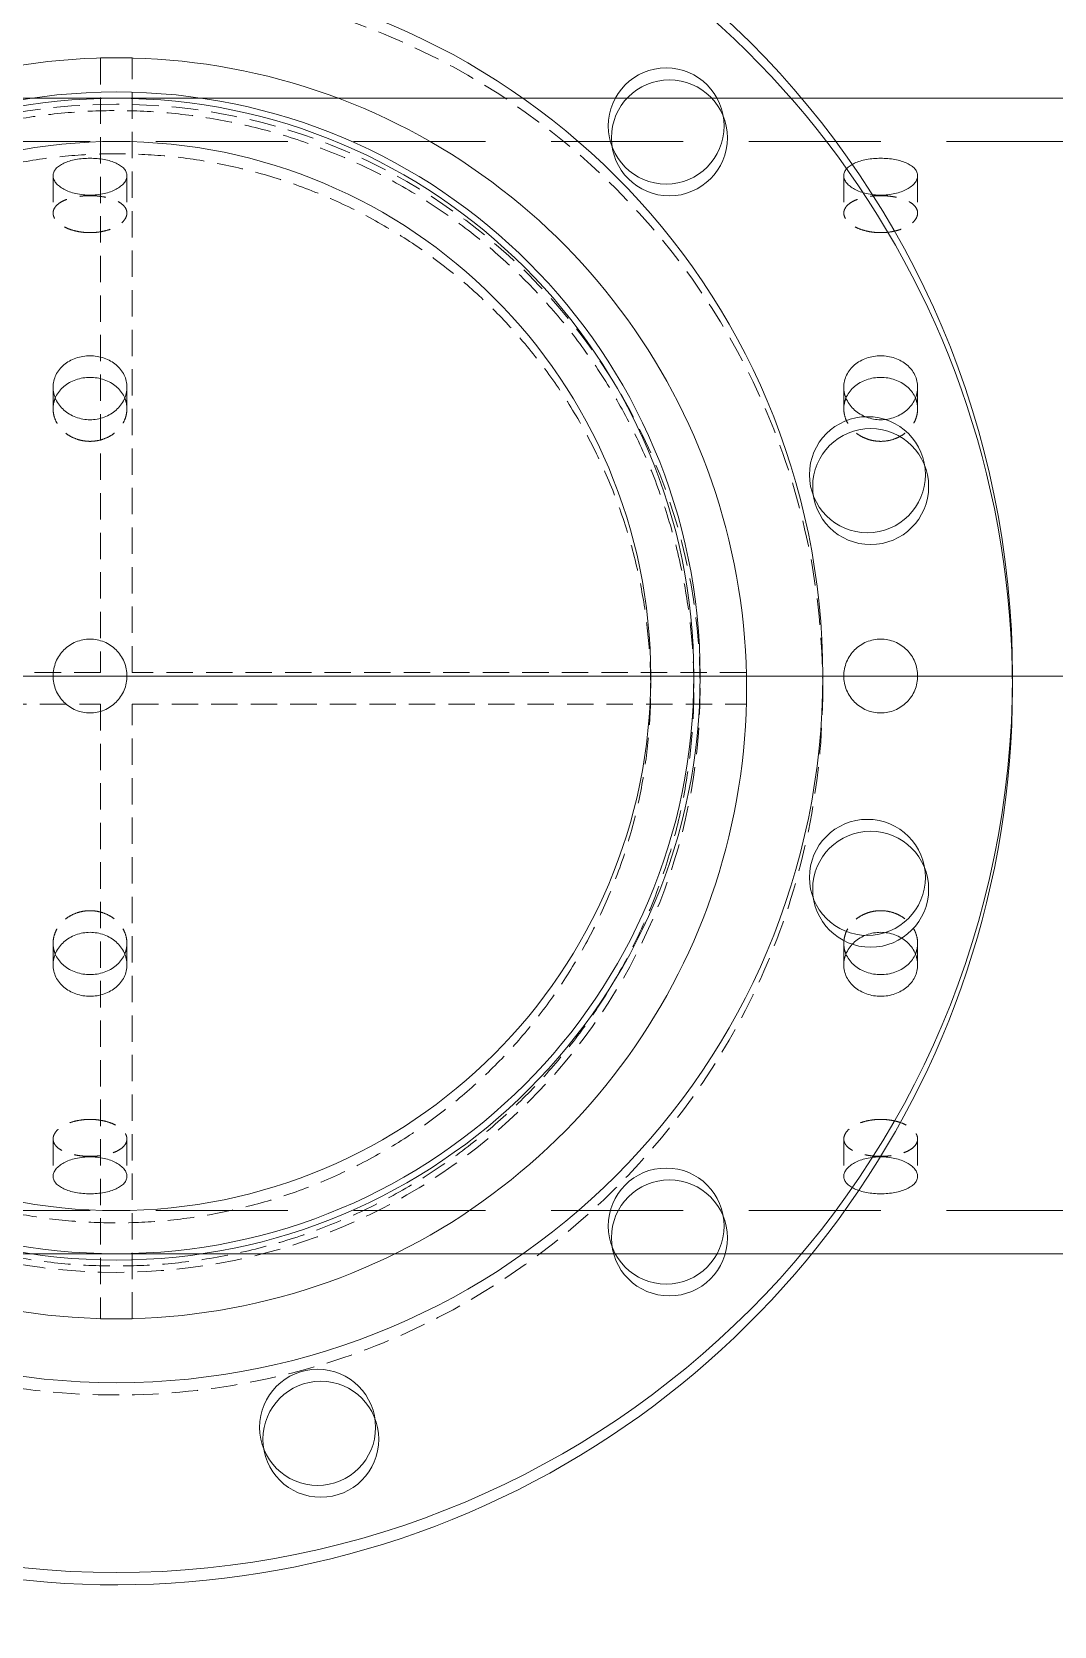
# Model space of a CAD drawing. Header units: millimetres. Extents: x -46397 to 283259, y -8690 to 23983.
# Drawn here: x 122430.6 to 122624.5, y 119.5 to 421.8 of the extents above; entities that cross this region are included whole.
import ezdxf

# ---------------------------------------------------------------- set-up
doc = ezdxf.new("R2010")
doc.units = ezdxf.units.MM
doc.linetypes.add('CENTER', pattern=[2, 1.25, -0.25, 0.25, -0.25])
doc.linetypes.add('HIDDENX2', pattern=[0.75, 0.5, -0.25])
doc.layers.add('DUONGCHINH', color=7, linetype='Continuous', lineweight=25)
doc.layers.add('DUONGTAM', color=1, linetype='CENTER', lineweight=0)
doc.layers.add('flashshoot', color=7, linetype='Continuous')

# ---------------------------------------------------------------- blocks, each defined once
blk = doc.blocks.new('A$C90275d84')
at = {"color": 2, "linetype": 'Continuous', "lineweight": 0, "ltscale": 10}
for p, q in [((-109.55, 1960), (-109.55, -3000)), ((109.55, 1960), (109.55, -3000))]:
    blk.add_line(p, q, dxfattribs=at)
at = {"color": 1, "linetype": 'HIDDENX2', "lineweight": 0, "ltscale": 50}
for p, q in [((-101.37, 1960), (-101.37, -3000)), ((101.37, 1960), (101.37, -3000))]:
    blk.add_line(p, q, dxfattribs=at)
at = {"color": 1, "linetype": 'HIDDENX2', "lineweight": 0, "ltscale": 10}
for p, q in [((-94.87, 317), (-87.79, 317)), ((-54.77, 317), (-50.68, 317)), ((50.68, 317), (54.77, 317)), ((87.79, 317), (94.87, 317)), ((-94.87, 303), (-87.79, 303)), ((-54.77, 303), (-50.68, 303)), ((50.68, 303), (54.77, 303)), ((87.79, 303), (94.87, 303)), ((-94.87, 167), (-87.79, 167)), ((-54.77, 167), (-50.68, 167)), ((50.68, 167), (54.77, 167)), ((87.79, 167), (94.87, 167)), ((-94.87, 153), (-87.79, 153)), ((-54.77, 153), (-50.68, 153)), ((50.68, 153), (54.77, 153)), ((87.79, 153), (94.87, 153))]:
    blk.add_line(p, q, dxfattribs=at)
at = {"color": 2, "linetype": 'Continuous', "lineweight": 0, "ltscale": 10}
for points, knots in [([(-91.18, 310), (-91.18, 309.56), (-91.2, 309.11), (-91.3, 308.2), (-91.38, 307.75), (-91.57, 306.89), (-91.69, 306.48), (-91.98, 305.71), (-92.13, 305.36), (-92.47, 304.74), (-92.66, 304.45), (-93.06, 303.93), (-93.28, 303.71), (-93.73, 303.35), (-93.96, 303.22), (-94.42, 303.04), (-94.65, 303), (-95.09, 303), (-95.32, 303.04), (-95.76, 303.22), (-95.98, 303.35), (-96.39, 303.71), (-96.59, 303.93), (-96.94, 304.45), (-97.11, 304.74), (-97.39, 305.36), (-97.53, 305.71), (-97.76, 306.48), (-97.86, 306.89), (-98.02, 307.75), (-98.08, 308.2), (-98.16, 309.11), (-98.18, 309.56), (-98.18, 310.44), (-98.16, 310.89), (-98.08, 311.8), (-98.02, 312.25), (-97.86, 313.11), (-97.76, 313.52), (-97.53, 314.29), (-97.39, 314.64), (-97.11, 315.26), (-96.94, 315.55), (-96.59, 316.07), (-96.39, 316.29), (-95.98, 316.65), (-95.76, 316.78), (-95.32, 316.96), (-95.09, 317), (-94.65, 317), (-94.42, 316.96), (-93.96, 316.78), (-93.73, 316.65), (-93.28, 316.29), (-93.06, 316.07), (-92.66, 315.55), (-92.47, 315.26), (-92.13, 314.64), (-91.98, 314.29), (-91.69, 313.52), (-91.57, 313.11), (-91.38, 312.25), (-91.3, 311.8), (-91.2, 310.89), (-91.18, 310.44), (-91.18, 310)], [0, 0, 0, 0, 1.318789, 1.318789, 2.637578, 2.637578, 3.956368, 3.956368, 5.275157, 5.275157, 6.593945, 6.593945, 7.912734, 7.912734, 9.231522, 9.231522, 10.550311, 10.550311, 11.869099, 11.869099, 13.187888, 13.187888, 14.506676, 14.506676, 15.825465, 15.825465, 17.144254, 17.144254, 18.463043, 18.463043, 19.781833, 19.781833, 21.100622, 21.100622, 22.419411, 22.419411, 23.7382, 23.7382, 25.05699, 25.05699, 26.375779, 26.375779, 27.694567, 27.694567, 29.013356, 29.013356, 30.332144, 30.332144, 31.650933, 31.650933, 32.969721, 32.969721, 34.28851, 34.28851, 35.607298, 35.607298, 36.926087, 36.926087, 38.244876, 38.244876, 39.563665, 39.563665, 40.882454, 40.882454, 42.201244, 42.201244, 42.201244, 42.201244]), ([(-48.6, 310), (-48.6, 309.56), (-48.64, 309.11), (-48.8, 308.2), (-48.92, 307.75), (-49.24, 306.89), (-49.44, 306.48), (-49.9, 305.71), (-50.16, 305.36), (-50.71, 304.74), (-51.02, 304.45), (-51.7, 303.93), (-52.06, 303.71), (-52.82, 303.35), (-53.21, 303.22), (-54, 303.04), (-54.39, 303), (-55.16, 303), (-55.55, 303.04), (-56.33, 303.22), (-56.71, 303.35), (-57.45, 303.71), (-57.8, 303.93), (-58.45, 304.45), (-58.74, 304.74), (-59.27, 305.36), (-59.51, 305.71), (-59.94, 306.48), (-60.13, 306.89), (-60.43, 307.75), (-60.54, 308.2), (-60.69, 309.11), (-60.73, 309.56), (-60.73, 310.44), (-60.69, 310.89), (-60.54, 311.8), (-60.43, 312.25), (-60.13, 313.11), (-59.94, 313.52), (-59.51, 314.29), (-59.27, 314.64), (-58.74, 315.26), (-58.45, 315.55), (-57.8, 316.07), (-57.45, 316.29), (-56.71, 316.65), (-56.33, 316.78), (-55.55, 316.96), (-55.16, 317), (-54.39, 317), (-54, 316.96), (-53.21, 316.78), (-52.82, 316.65), (-52.06, 316.29), (-51.7, 316.07), (-51.02, 315.55), (-50.71, 315.26), (-50.16, 314.64), (-49.9, 314.29), (-49.44, 313.52), (-49.24, 313.11), (-48.92, 312.25), (-48.8, 311.8), (-48.64, 310.89), (-48.6, 310.44), (-48.6, 310)], [0, 0, 0, 0, 1.318789, 1.318789, 2.637578, 2.637578, 3.956368, 3.956368, 5.275157, 5.275157, 6.593945, 6.593945, 7.912734, 7.912734, 9.231522, 9.231522, 10.550311, 10.550311, 11.869099, 11.869099, 13.187888, 13.187888, 14.506676, 14.506676, 15.825465, 15.825465, 17.144254, 17.144254, 18.463043, 18.463043, 19.781833, 19.781833, 21.100622, 21.100622, 22.419411, 22.419411, 23.7382, 23.7382, 25.05699, 25.05699, 26.375779, 26.375779, 27.694567, 27.694567, 29.013356, 29.013356, 30.332144, 30.332144, 31.650933, 31.650933, 32.969721, 32.969721, 34.28851, 34.28851, 35.607298, 35.607298, 36.926087, 36.926087, 38.244876, 38.244876, 39.563665, 39.563665, 40.882454, 40.882454, 42.201244, 42.201244, 42.201244, 42.201244]), ([(-52.72, 316.59), (-52.81, 316.55), (-52.9, 316.51), (-53.36, 316.29), (-53.71, 316.07), (-54.35, 315.55), (-54.65, 315.26), (-55.17, 314.64), (-55.42, 314.29), (-55.85, 313.52), (-56.03, 313.11), (-56.33, 312.25), (-56.44, 311.8), (-56.59, 310.89), (-56.63, 310.44), (-56.63, 309.56), (-56.59, 309.11), (-56.44, 308.2), (-56.33, 307.75), (-56.03, 306.89), (-55.85, 306.48), (-55.42, 305.71), (-55.17, 305.36), (-54.65, 304.74), (-54.35, 304.45), (-53.71, 303.93), (-53.36, 303.71), (-52.9, 303.49), (-52.81, 303.45), (-52.72, 303.41)], [12.868165, 12.868165, 12.868165, 12.868165, 13.188536, 13.188536, 14.507389, 14.507389, 15.826243, 15.826243, 17.145097, 17.145097, 18.463951, 18.463951, 19.782805, 19.782805, 21.10166, 21.10166, 22.420514, 22.420514, 23.739368, 23.739368, 25.058222, 25.058222, 26.377077, 26.377077, 27.69593, 27.69593, 29.014783, 29.014783, 29.335155, 29.335155, 29.335155, 29.335155]), ([(-7, 310), (-7, 310.44), (-6.96, 310.89), (-6.78, 311.8), (-6.65, 312.25), (-6.29, 313.11), (-6.07, 313.52), (-5.55, 314.29), (-5.26, 314.64), (-4.64, 315.26), (-4.29, 315.55), (-3.52, 316.07), (-3.11, 316.29), (-2.25, 316.65), (-1.8, 316.78), (-0.89, 316.96), (-0.44, 317), (0.44, 317), (0.89, 316.96), (1.8, 316.78), (2.25, 316.65), (3.11, 316.29), (3.52, 316.07), (4.29, 315.55), (4.64, 315.26), (5.26, 314.64), (5.55, 314.29), (6.07, 313.52), (6.29, 313.11), (6.65, 312.25), (6.78, 311.8), (6.96, 310.89), (7, 310.44), (7, 309.56), (6.96, 309.11), (6.78, 308.2), (6.65, 307.75), (6.29, 306.89), (6.07, 306.48), (5.55, 305.71), (5.26, 305.36), (4.64, 304.74), (4.29, 304.45), (3.52, 303.93), (3.11, 303.71), (2.25, 303.35), (1.8, 303.22), (0.89, 303.04), (0.44, 303), (-0.44, 303), (-0.89, 303.04), (-1.8, 303.22), (-2.25, 303.35), (-3.11, 303.71), (-3.52, 303.93), (-4.29, 304.45), (-4.64, 304.74), (-5.26, 305.36), (-5.55, 305.71), (-6.07, 306.48), (-6.29, 306.89), (-6.65, 307.75), (-6.78, 308.2), (-6.96, 309.11), (-7, 309.56), (-7, 310)], [0, 0, 0, 0, 1.318789, 1.318789, 2.637578, 2.637578, 3.956368, 3.956368, 5.275157, 5.275157, 6.593945, 6.593945, 7.912734, 7.912734, 9.231522, 9.231522, 10.550311, 10.550311, 11.869099, 11.869099, 13.187888, 13.187888, 14.506676, 14.506676, 15.825465, 15.825465, 17.144254, 17.144254, 18.463043, 18.463043, 19.781833, 19.781833, 21.100622, 21.100622, 22.419411, 22.419411, 23.7382, 23.7382, 25.05699, 25.05699, 26.375779, 26.375779, 27.694567, 27.694567, 29.013356, 29.013356, 30.332144, 30.332144, 31.650933, 31.650933, 32.969721, 32.969721, 34.28851, 34.28851, 35.607298, 35.607298, 36.926087, 36.926087, 38.244876, 38.244876, 39.563665, 39.563665, 40.882454, 40.882454, 42.201244, 42.201244, 42.201244, 42.201244]), ([(48.6, 310), (48.6, 310.44), (48.64, 310.89), (48.8, 311.8), (48.92, 312.25), (49.24, 313.11), (49.44, 313.52), (49.9, 314.29), (50.16, 314.64), (50.71, 315.26), (51.02, 315.55), (51.7, 316.07), (52.06, 316.29), (52.82, 316.65), (53.21, 316.78), (54, 316.96), (54.39, 317), (55.16, 317), (55.55, 316.96), (56.33, 316.78), (56.71, 316.65), (57.45, 316.29), (57.8, 316.07), (58.45, 315.55), (58.74, 315.26), (59.27, 314.64), (59.51, 314.29), (59.94, 313.52), (60.13, 313.11), (60.43, 312.25), (60.54, 311.8), (60.69, 310.89), (60.73, 310.44), (60.73, 309.56), (60.69, 309.11), (60.54, 308.2), (60.43, 307.75), (60.13, 306.89), (59.94, 306.48), (59.51, 305.71), (59.27, 305.36), (58.74, 304.74), (58.45, 304.45), (57.8, 303.93), (57.45, 303.71), (56.71, 303.35), (56.33, 303.22), (55.55, 303.04), (55.16, 303), (54.39, 303), (54, 303.04), (53.21, 303.22), (52.82, 303.35), (52.06, 303.71), (51.7, 303.93), (51.02, 304.45), (50.71, 304.74), (50.16, 305.36), (49.9, 305.71), (49.44, 306.48), (49.24, 306.89), (48.92, 307.75), (48.8, 308.2), (48.64, 309.11), (48.6, 309.56), (48.6, 310)], [0, 0, 0, 0, 1.318789, 1.318789, 2.637578, 2.637578, 3.956368, 3.956368, 5.275157, 5.275157, 6.593945, 6.593945, 7.912734, 7.912734, 9.231522, 9.231522, 10.550311, 10.550311, 11.869099, 11.869099, 13.187888, 13.187888, 14.506676, 14.506676, 15.825465, 15.825465, 17.144254, 17.144254, 18.463043, 18.463043, 19.781833, 19.781833, 21.100622, 21.100622, 22.419411, 22.419411, 23.7382, 23.7382, 25.05699, 25.05699, 26.375779, 26.375779, 27.694567, 27.694567, 29.013356, 29.013356, 30.332144, 30.332144, 31.650933, 31.650933, 32.969721, 32.969721, 34.28851, 34.28851, 35.607298, 35.607298, 36.926087, 36.926087, 38.244876, 38.244876, 39.563665, 39.563665, 40.882454, 40.882454, 42.201244, 42.201244, 42.201244, 42.201244]), ([(52.72, 303.41), (52.81, 303.45), (52.9, 303.49), (53.36, 303.71), (53.71, 303.93), (54.35, 304.45), (54.65, 304.74), (55.17, 305.36), (55.42, 305.71), (55.85, 306.48), (56.03, 306.89), (56.33, 307.75), (56.44, 308.2), (56.59, 309.11), (56.63, 309.56), (56.63, 310.44), (56.59, 310.89), (56.44, 311.8), (56.33, 312.25), (56.03, 313.11), (55.85, 313.52), (55.42, 314.29), (55.17, 314.64), (54.65, 315.26), (54.35, 315.55), (53.71, 316.07), (53.36, 316.29), (52.9, 316.51), (52.81, 316.55), (52.72, 316.59)], [12.868165, 12.868165, 12.868165, 12.868165, 13.188536, 13.188536, 14.507389, 14.507389, 15.826243, 15.826243, 17.145097, 17.145097, 18.463951, 18.463951, 19.782805, 19.782805, 21.10166, 21.10166, 22.420514, 22.420514, 23.739368, 23.739368, 25.058222, 25.058222, 26.377077, 26.377077, 27.69593, 27.69593, 29.014783, 29.014783, 29.335155, 29.335155, 29.335155, 29.335155]), ([(91.18, 310), (91.18, 310.44), (91.2, 310.89), (91.3, 311.8), (91.38, 312.25), (91.57, 313.11), (91.69, 313.52), (91.98, 314.29), (92.13, 314.64), (92.47, 315.26), (92.66, 315.55), (93.06, 316.07), (93.28, 316.29), (93.73, 316.65), (93.96, 316.78), (94.42, 316.96), (94.65, 317), (95.09, 317), (95.32, 316.96), (95.76, 316.78), (95.98, 316.65), (96.39, 316.29), (96.59, 316.07), (96.94, 315.55), (97.11, 315.26), (97.39, 314.64), (97.53, 314.29), (97.76, 313.52), (97.86, 313.11), (98.02, 312.25), (98.08, 311.8), (98.16, 310.89), (98.18, 310.44), (98.18, 309.56), (98.16, 309.11), (98.08, 308.2), (98.02, 307.75), (97.86, 306.89), (97.76, 306.48), (97.53, 305.71), (97.39, 305.36), (97.11, 304.74), (96.94, 304.45), (96.59, 303.93), (96.39, 303.71), (95.98, 303.35), (95.76, 303.22), (95.32, 303.04), (95.09, 303), (94.65, 303), (94.42, 303.04), (93.96, 303.22), (93.73, 303.35), (93.28, 303.71), (93.06, 303.93), (92.66, 304.45), (92.47, 304.74), (92.13, 305.36), (91.98, 305.71), (91.69, 306.48), (91.57, 306.89), (91.38, 307.75), (91.3, 308.2), (91.2, 309.11), (91.18, 309.56), (91.18, 310)], [0, 0, 0, 0, 1.318789, 1.318789, 2.637578, 2.637578, 3.956368, 3.956368, 5.275157, 5.275157, 6.593945, 6.593945, 7.912734, 7.912734, 9.231522, 9.231522, 10.550311, 10.550311, 11.869099, 11.869099, 13.187888, 13.187888, 14.506676, 14.506676, 15.825465, 15.825465, 17.144254, 17.144254, 18.463043, 18.463043, 19.781833, 19.781833, 21.100622, 21.100622, 22.419411, 22.419411, 23.7382, 23.7382, 25.05699, 25.05699, 26.375779, 26.375779, 27.694567, 27.694567, 29.013356, 29.013356, 30.332144, 30.332144, 31.650933, 31.650933, 32.969721, 32.969721, 34.28851, 34.28851, 35.607298, 35.607298, 36.926087, 36.926087, 38.244876, 38.244876, 39.563665, 39.563665, 40.882454, 40.882454, 42.201244, 42.201244, 42.201244, 42.201244]), ([(-91.18, 160), (-91.18, 159.56), (-91.2, 159.11), (-91.3, 158.2), (-91.38, 157.75), (-91.57, 156.89), (-91.69, 156.48), (-91.98, 155.71), (-92.13, 155.36), (-92.47, 154.74), (-92.66, 154.45), (-93.06, 153.93), (-93.28, 153.71), (-93.73, 153.35), (-93.96, 153.22), (-94.42, 153.04), (-94.65, 153), (-95.09, 153), (-95.32, 153.04), (-95.76, 153.22), (-95.98, 153.35), (-96.39, 153.71), (-96.59, 153.93), (-96.94, 154.45), (-97.11, 154.74), (-97.39, 155.36), (-97.53, 155.71), (-97.76, 156.48), (-97.86, 156.89), (-98.02, 157.75), (-98.08, 158.2), (-98.16, 159.11), (-98.18, 159.56), (-98.18, 160.44), (-98.16, 160.89), (-98.08, 161.8), (-98.02, 162.25), (-97.86, 163.11), (-97.76, 163.52), (-97.53, 164.29), (-97.39, 164.64), (-97.11, 165.26), (-96.94, 165.55), (-96.59, 166.07), (-96.39, 166.29), (-95.98, 166.65), (-95.76, 166.78), (-95.32, 166.96), (-95.09, 167), (-94.65, 167), (-94.42, 166.96), (-93.96, 166.78), (-93.73, 166.65), (-93.28, 166.29), (-93.06, 166.07), (-92.66, 165.55), (-92.47, 165.26), (-92.13, 164.64), (-91.98, 164.29), (-91.69, 163.52), (-91.57, 163.11), (-91.38, 162.25), (-91.3, 161.8), (-91.2, 160.89), (-91.18, 160.44), (-91.18, 160)], [0, 0, 0, 0, 1.318789, 1.318789, 2.637578, 2.637578, 3.956368, 3.956368, 5.275157, 5.275157, 6.593945, 6.593945, 7.912734, 7.912734, 9.231522, 9.231522, 10.550311, 10.550311, 11.869099, 11.869099, 13.187888, 13.187888, 14.506676, 14.506676, 15.825465, 15.825465, 17.144254, 17.144254, 18.463043, 18.463043, 19.781833, 19.781833, 21.100622, 21.100622, 22.419411, 22.419411, 23.7382, 23.7382, 25.05699, 25.05699, 26.375779, 26.375779, 27.694567, 27.694567, 29.013356, 29.013356, 30.332144, 30.332144, 31.650933, 31.650933, 32.969721, 32.969721, 34.28851, 34.28851, 35.607298, 35.607298, 36.926087, 36.926087, 38.244876, 38.244876, 39.563665, 39.563665, 40.882454, 40.882454, 42.201244, 42.201244, 42.201244, 42.201244]), ([(-48.6, 160), (-48.6, 159.56), (-48.64, 159.11), (-48.8, 158.2), (-48.92, 157.75), (-49.24, 156.89), (-49.44, 156.48), (-49.9, 155.71), (-50.16, 155.36), (-50.71, 154.74), (-51.02, 154.45), (-51.7, 153.93), (-52.06, 153.71), (-52.82, 153.35), (-53.21, 153.22), (-54, 153.04), (-54.39, 153), (-55.16, 153), (-55.55, 153.04), (-56.33, 153.22), (-56.71, 153.35), (-57.45, 153.71), (-57.8, 153.93), (-58.45, 154.45), (-58.74, 154.74), (-59.27, 155.36), (-59.51, 155.71), (-59.94, 156.48), (-60.13, 156.89), (-60.43, 157.75), (-60.54, 158.2), (-60.69, 159.11), (-60.73, 159.56), (-60.73, 160.44), (-60.69, 160.89), (-60.54, 161.8), (-60.43, 162.25), (-60.13, 163.11), (-59.94, 163.52), (-59.51, 164.29), (-59.27, 164.64), (-58.74, 165.26), (-58.45, 165.55), (-57.8, 166.07), (-57.45, 166.29), (-56.71, 166.65), (-56.33, 166.78), (-55.55, 166.96), (-55.16, 167), (-54.39, 167), (-54, 166.96), (-53.21, 166.78), (-52.82, 166.65), (-52.06, 166.29), (-51.7, 166.07), (-51.02, 165.55), (-50.71, 165.26), (-50.16, 164.64), (-49.9, 164.29), (-49.44, 163.52), (-49.24, 163.11), (-48.92, 162.25), (-48.8, 161.8), (-48.64, 160.89), (-48.6, 160.44), (-48.6, 160)], [0, 0, 0, 0, 1.318789, 1.318789, 2.637578, 2.637578, 3.956368, 3.956368, 5.275157, 5.275157, 6.593945, 6.593945, 7.912734, 7.912734, 9.231522, 9.231522, 10.550311, 10.550311, 11.869099, 11.869099, 13.187888, 13.187888, 14.506676, 14.506676, 15.825465, 15.825465, 17.144254, 17.144254, 18.463043, 18.463043, 19.781833, 19.781833, 21.100622, 21.100622, 22.419411, 22.419411, 23.7382, 23.7382, 25.05699, 25.05699, 26.375779, 26.375779, 27.694567, 27.694567, 29.013356, 29.013356, 30.332144, 30.332144, 31.650933, 31.650933, 32.969721, 32.969721, 34.28851, 34.28851, 35.607298, 35.607298, 36.926087, 36.926087, 38.244876, 38.244876, 39.563665, 39.563665, 40.882454, 40.882454, 42.201244, 42.201244, 42.201244, 42.201244]), ([(-52.72, 166.59), (-52.81, 166.55), (-52.9, 166.51), (-53.36, 166.29), (-53.71, 166.07), (-54.35, 165.55), (-54.65, 165.26), (-55.17, 164.64), (-55.42, 164.29), (-55.85, 163.52), (-56.03, 163.11), (-56.33, 162.25), (-56.44, 161.8), (-56.59, 160.89), (-56.63, 160.44), (-56.63, 159.56), (-56.59, 159.11), (-56.44, 158.2), (-56.33, 157.75), (-56.03, 156.89), (-55.85, 156.48), (-55.42, 155.71), (-55.17, 155.36), (-54.65, 154.74), (-54.35, 154.45), (-53.71, 153.93), (-53.36, 153.71), (-52.9, 153.49), (-52.81, 153.45), (-52.72, 153.41)], [12.868165, 12.868165, 12.868165, 12.868165, 13.188536, 13.188536, 14.507389, 14.507389, 15.826243, 15.826243, 17.145097, 17.145097, 18.463951, 18.463951, 19.782805, 19.782805, 21.10166, 21.10166, 22.420514, 22.420514, 23.739368, 23.739368, 25.058222, 25.058222, 26.377077, 26.377077, 27.69593, 27.69593, 29.014783, 29.014783, 29.335155, 29.335155, 29.335155, 29.335155]), ([(-7, 160), (-7, 160.44), (-6.96, 160.89), (-6.78, 161.8), (-6.65, 162.25), (-6.29, 163.11), (-6.07, 163.52), (-5.55, 164.29), (-5.26, 164.64), (-4.64, 165.26), (-4.29, 165.55), (-3.52, 166.07), (-3.11, 166.29), (-2.25, 166.65), (-1.8, 166.78), (-0.89, 166.96), (-0.44, 167), (0.44, 167), (0.89, 166.96), (1.8, 166.78), (2.25, 166.65), (3.11, 166.29), (3.52, 166.07), (4.29, 165.55), (4.64, 165.26), (5.26, 164.64), (5.55, 164.29), (6.07, 163.52), (6.29, 163.11), (6.65, 162.25), (6.78, 161.8), (6.96, 160.89), (7, 160.44), (7, 159.56), (6.96, 159.11), (6.78, 158.2), (6.65, 157.75), (6.29, 156.89), (6.07, 156.48), (5.55, 155.71), (5.26, 155.36), (4.64, 154.74), (4.29, 154.45), (3.52, 153.93), (3.11, 153.71), (2.25, 153.35), (1.8, 153.22), (0.89, 153.04), (0.44, 153), (-0.44, 153), (-0.89, 153.04), (-1.8, 153.22), (-2.25, 153.35), (-3.11, 153.71), (-3.52, 153.93), (-4.29, 154.45), (-4.64, 154.74), (-5.26, 155.36), (-5.55, 155.71), (-6.07, 156.48), (-6.29, 156.89), (-6.65, 157.75), (-6.78, 158.2), (-6.96, 159.11), (-7, 159.56), (-7, 160)], [0, 0, 0, 0, 1.318789, 1.318789, 2.637578, 2.637578, 3.956368, 3.956368, 5.275157, 5.275157, 6.593945, 6.593945, 7.912734, 7.912734, 9.231522, 9.231522, 10.550311, 10.550311, 11.869099, 11.869099, 13.187888, 13.187888, 14.506676, 14.506676, 15.825465, 15.825465, 17.144254, 17.144254, 18.463043, 18.463043, 19.781833, 19.781833, 21.100622, 21.100622, 22.419411, 22.419411, 23.7382, 23.7382, 25.05699, 25.05699, 26.375779, 26.375779, 27.694567, 27.694567, 29.013356, 29.013356, 30.332144, 30.332144, 31.650933, 31.650933, 32.969721, 32.969721, 34.28851, 34.28851, 35.607298, 35.607298, 36.926087, 36.926087, 38.244876, 38.244876, 39.563665, 39.563665, 40.882454, 40.882454, 42.201244, 42.201244, 42.201244, 42.201244]), ([(48.6, 160), (48.6, 160.44), (48.64, 160.89), (48.8, 161.8), (48.92, 162.25), (49.24, 163.11), (49.44, 163.52), (49.9, 164.29), (50.16, 164.64), (50.71, 165.26), (51.02, 165.55), (51.7, 166.07), (52.06, 166.29), (52.82, 166.65), (53.21, 166.78), (54, 166.96), (54.39, 167), (55.16, 167), (55.55, 166.96), (56.33, 166.78), (56.71, 166.65), (57.45, 166.29), (57.8, 166.07), (58.45, 165.55), (58.74, 165.26), (59.27, 164.64), (59.51, 164.29), (59.94, 163.52), (60.13, 163.11), (60.43, 162.25), (60.54, 161.8), (60.69, 160.89), (60.73, 160.44), (60.73, 159.56), (60.69, 159.11), (60.54, 158.2), (60.43, 157.75), (60.13, 156.89), (59.94, 156.48), (59.51, 155.71), (59.27, 155.36), (58.74, 154.74), (58.45, 154.45), (57.8, 153.93), (57.45, 153.71), (56.71, 153.35), (56.33, 153.22), (55.55, 153.04), (55.16, 153), (54.39, 153), (54, 153.04), (53.21, 153.22), (52.82, 153.35), (52.06, 153.71), (51.7, 153.93), (51.02, 154.45), (50.71, 154.74), (50.16, 155.36), (49.9, 155.71), (49.44, 156.48), (49.24, 156.89), (48.92, 157.75), (48.8, 158.2), (48.64, 159.11), (48.6, 159.56), (48.6, 160)], [0, 0, 0, 0, 1.318789, 1.318789, 2.637578, 2.637578, 3.956368, 3.956368, 5.275157, 5.275157, 6.593945, 6.593945, 7.912734, 7.912734, 9.231522, 9.231522, 10.550311, 10.550311, 11.869099, 11.869099, 13.187888, 13.187888, 14.506676, 14.506676, 15.825465, 15.825465, 17.144254, 17.144254, 18.463043, 18.463043, 19.781833, 19.781833, 21.100622, 21.100622, 22.419411, 22.419411, 23.7382, 23.7382, 25.05699, 25.05699, 26.375779, 26.375779, 27.694567, 27.694567, 29.013356, 29.013356, 30.332144, 30.332144, 31.650933, 31.650933, 32.969721, 32.969721, 34.28851, 34.28851, 35.607298, 35.607298, 36.926087, 36.926087, 38.244876, 38.244876, 39.563665, 39.563665, 40.882454, 40.882454, 42.201244, 42.201244, 42.201244, 42.201244]), ([(52.72, 153.41), (52.81, 153.45), (52.9, 153.49), (53.36, 153.71), (53.71, 153.93), (54.35, 154.45), (54.65, 154.74), (55.17, 155.36), (55.42, 155.71), (55.85, 156.48), (56.03, 156.89), (56.33, 157.75), (56.44, 158.2), (56.59, 159.11), (56.63, 159.56), (56.63, 160.44), (56.59, 160.89), (56.44, 161.8), (56.33, 162.25), (56.03, 163.11), (55.85, 163.52), (55.42, 164.29), (55.17, 164.64), (54.65, 165.26), (54.35, 165.55), (53.71, 166.07), (53.36, 166.29), (52.9, 166.51), (52.81, 166.55), (52.72, 166.59)], [12.868165, 12.868165, 12.868165, 12.868165, 13.188536, 13.188536, 14.507389, 14.507389, 15.826243, 15.826243, 17.145097, 17.145097, 18.463951, 18.463951, 19.782805, 19.782805, 21.10166, 21.10166, 22.420514, 22.420514, 23.739368, 23.739368, 25.058222, 25.058222, 26.377077, 26.377077, 27.69593, 27.69593, 29.014783, 29.014783, 29.335155, 29.335155, 29.335155, 29.335155]), ([(91.18, 160), (91.18, 160.44), (91.2, 160.89), (91.3, 161.8), (91.38, 162.25), (91.57, 163.11), (91.69, 163.52), (91.98, 164.29), (92.13, 164.64), (92.47, 165.26), (92.66, 165.55), (93.06, 166.07), (93.28, 166.29), (93.73, 166.65), (93.96, 166.78), (94.42, 166.96), (94.65, 167), (95.09, 167), (95.32, 166.96), (95.76, 166.78), (95.98, 166.65), (96.39, 166.29), (96.59, 166.07), (96.94, 165.55), (97.11, 165.26), (97.39, 164.64), (97.53, 164.29), (97.76, 163.52), (97.86, 163.11), (98.02, 162.25), (98.08, 161.8), (98.16, 160.89), (98.18, 160.44), (98.18, 159.56), (98.16, 159.11), (98.08, 158.2), (98.02, 157.75), (97.86, 156.89), (97.76, 156.48), (97.53, 155.71), (97.39, 155.36), (97.11, 154.74), (96.94, 154.45), (96.59, 153.93), (96.39, 153.71), (95.98, 153.35), (95.76, 153.22), (95.32, 153.04), (95.09, 153), (94.65, 153), (94.42, 153.04), (93.96, 153.22), (93.73, 153.35), (93.28, 153.71), (93.06, 153.93), (92.66, 154.45), (92.47, 154.74), (92.13, 155.36), (91.98, 155.71), (91.69, 156.48), (91.57, 156.89), (91.38, 157.75), (91.3, 158.2), (91.2, 159.11), (91.18, 159.56), (91.18, 160)], [0, 0, 0, 0, 1.318789, 1.318789, 2.637578, 2.637578, 3.956368, 3.956368, 5.275157, 5.275157, 6.593945, 6.593945, 7.912734, 7.912734, 9.231522, 9.231522, 10.550311, 10.550311, 11.869099, 11.869099, 13.187888, 13.187888, 14.506676, 14.506676, 15.825465, 15.825465, 17.144254, 17.144254, 18.463043, 18.463043, 19.781833, 19.781833, 21.100622, 21.100622, 22.419411, 22.419411, 23.7382, 23.7382, 25.05699, 25.05699, 26.375779, 26.375779, 27.694567, 27.694567, 29.013356, 29.013356, 30.332144, 30.332144, 31.650933, 31.650933, 32.969721, 32.969721, 34.28851, 34.28851, 35.607298, 35.607298, 36.926087, 36.926087, 38.244876, 38.244876, 39.563665, 39.563665, 40.882454, 40.882454, 42.201244, 42.201244, 42.201244, 42.201244])]:
    blk.add_open_spline(points, degree=3, knots=knots, dxfattribs=at)
at = {"color": 1, "linetype": 'HIDDENX2', "lineweight": 0, "ltscale": 10}
for points, knots in [([(-84.08, 310), (-84.08, 310.44), (-84.1, 310.89), (-84.2, 311.8), (-84.28, 312.25), (-84.48, 313.11), (-84.6, 313.52), (-84.88, 314.29), (-85.04, 314.64), (-85.38, 315.26), (-85.57, 315.55), (-85.97, 316.07), (-86.19, 316.29), (-86.64, 316.65), (-86.88, 316.78), (-87.34, 316.96), (-87.57, 317), (-88.01, 317), (-88.23, 316.96), (-88.68, 316.78), (-88.89, 316.65), (-89.3, 316.29), (-89.5, 316.07), (-89.86, 315.55), (-90.02, 315.26), (-90.3, 314.64), (-90.43, 314.29), (-90.66, 313.52), (-90.76, 313.11), (-90.92, 312.25), (-90.98, 311.8), (-91.06, 310.89), (-91.08, 310.44), (-91.08, 309.56), (-91.06, 309.11), (-90.98, 308.2), (-90.92, 307.75), (-90.76, 306.89), (-90.66, 306.48), (-90.43, 305.71), (-90.3, 305.36), (-90.02, 304.74), (-89.86, 304.45), (-89.5, 303.93), (-89.3, 303.71), (-88.89, 303.35), (-88.68, 303.22), (-88.23, 303.04), (-88.01, 303), (-87.57, 303), (-87.34, 303.04), (-86.88, 303.22), (-86.64, 303.35), (-86.19, 303.71), (-85.97, 303.93), (-85.57, 304.45), (-85.38, 304.74), (-85.04, 305.36), (-84.88, 305.71), (-84.6, 306.48), (-84.48, 306.89), (-84.28, 307.75), (-84.2, 308.2), (-84.1, 309.11), (-84.08, 309.56), (-84.08, 310)], [0, 0, 0, 0, 1.318854, 1.318854, 2.637708, 2.637708, 3.956563, 3.956563, 5.275417, 5.275417, 6.59427, 6.59427, 7.913123, 7.913123, 9.231977, 9.231977, 10.55083, 10.55083, 11.869683, 11.869683, 13.188536, 13.188536, 14.507389, 14.507389, 15.826243, 15.826243, 17.145097, 17.145097, 18.463951, 18.463951, 19.782805, 19.782805, 21.10166, 21.10166, 22.420514, 22.420514, 23.739368, 23.739368, 25.058222, 25.058222, 26.377077, 26.377077, 27.69593, 27.69593, 29.014783, 29.014783, 30.333636, 30.333636, 31.652489, 31.652489, 32.971343, 32.971343, 34.290196, 34.290196, 35.609049, 35.609049, 36.927902, 36.927902, 38.246757, 38.246757, 39.565611, 39.565611, 40.884465, 40.884465, 42.203319, 42.203319, 42.203319, 42.203319]), ([(-44.5, 310), (-44.5, 310.44), (-44.54, 310.89), (-44.7, 311.8), (-44.82, 312.25), (-45.14, 313.11), (-45.34, 313.52), (-45.8, 314.29), (-46.06, 314.64), (-46.61, 315.26), (-46.93, 315.55), (-47.6, 316.07), (-47.97, 316.29), (-48.73, 316.65), (-49.12, 316.78), (-49.91, 316.96), (-50.3, 317), (-51.07, 317), (-51.46, 316.96), (-52.14, 316.8), (-52.43, 316.71), (-52.72, 316.59)], [0, 0, 0, 0, 1.318854, 1.318854, 2.637708, 2.637708, 3.956563, 3.956563, 5.275417, 5.275417, 6.59427, 6.59427, 7.913123, 7.913123, 9.231977, 9.231977, 10.55083, 10.55083, 11.869683, 11.869683, 12.868165, 12.868165, 12.868165, 12.868165]), ([(52.72, 316.59), (52.43, 316.71), (52.14, 316.8), (51.46, 316.96), (51.07, 317), (50.3, 317), (49.91, 316.96), (49.12, 316.78), (48.73, 316.65), (47.97, 316.29), (47.6, 316.07), (46.93, 315.55), (46.61, 315.26), (46.06, 314.64), (45.8, 314.29), (45.34, 313.52), (45.14, 313.11), (44.82, 312.25), (44.7, 311.8), (44.54, 310.89), (44.5, 310.44), (44.5, 310)], [29.335155, 29.335155, 29.335155, 29.335155, 30.333636, 30.333636, 31.652489, 31.652489, 32.971343, 32.971343, 34.290196, 34.290196, 35.609049, 35.609049, 36.927902, 36.927902, 38.246757, 38.246757, 39.565611, 39.565611, 40.884465, 40.884465, 42.203319, 42.203319, 42.203319, 42.203319]), ([(84.08, 310), (84.08, 309.56), (84.1, 309.11), (84.2, 308.2), (84.28, 307.75), (84.48, 306.89), (84.6, 306.48), (84.88, 305.71), (85.04, 305.36), (85.38, 304.74), (85.57, 304.45), (85.97, 303.93), (86.19, 303.71), (86.64, 303.35), (86.88, 303.22), (87.34, 303.04), (87.57, 303), (88.01, 303), (88.23, 303.04), (88.68, 303.22), (88.89, 303.35), (89.3, 303.71), (89.5, 303.93), (89.86, 304.45), (90.02, 304.74), (90.3, 305.36), (90.43, 305.71), (90.66, 306.48), (90.76, 306.89), (90.92, 307.75), (90.98, 308.2), (91.06, 309.11), (91.08, 309.56), (91.08, 310.44), (91.06, 310.89), (90.98, 311.8), (90.92, 312.25), (90.76, 313.11), (90.66, 313.52), (90.43, 314.29), (90.3, 314.64), (90.02, 315.26), (89.86, 315.55), (89.5, 316.07), (89.3, 316.29), (88.89, 316.65), (88.68, 316.78), (88.23, 316.96), (88.01, 317), (87.57, 317), (87.34, 316.96), (86.88, 316.78), (86.64, 316.65), (86.19, 316.29), (85.97, 316.07), (85.57, 315.55), (85.38, 315.26), (85.04, 314.64), (84.88, 314.29), (84.6, 313.52), (84.48, 313.11), (84.28, 312.25), (84.2, 311.8), (84.1, 310.89), (84.08, 310.44), (84.08, 310)], [0, 0, 0, 0, 1.318854, 1.318854, 2.637708, 2.637708, 3.956563, 3.956563, 5.275417, 5.275417, 6.59427, 6.59427, 7.913123, 7.913123, 9.231977, 9.231977, 10.55083, 10.55083, 11.869683, 11.869683, 13.188536, 13.188536, 14.507389, 14.507389, 15.826243, 15.826243, 17.145097, 17.145097, 18.463951, 18.463951, 19.782805, 19.782805, 21.10166, 21.10166, 22.420514, 22.420514, 23.739368, 23.739368, 25.058222, 25.058222, 26.377077, 26.377077, 27.69593, 27.69593, 29.014783, 29.014783, 30.333636, 30.333636, 31.652489, 31.652489, 32.971343, 32.971343, 34.290196, 34.290196, 35.609049, 35.609049, 36.927902, 36.927902, 38.246757, 38.246757, 39.565611, 39.565611, 40.884465, 40.884465, 42.203319, 42.203319, 42.203319, 42.203319]), ([(-52.72, 303.41), (-52.43, 303.29), (-52.14, 303.2), (-51.46, 303.04), (-51.07, 303), (-50.3, 303), (-49.91, 303.04), (-49.12, 303.22), (-48.73, 303.35), (-47.97, 303.71), (-47.6, 303.93), (-46.93, 304.45), (-46.61, 304.74), (-46.06, 305.36), (-45.8, 305.71), (-45.34, 306.48), (-45.14, 306.89), (-44.82, 307.75), (-44.7, 308.2), (-44.54, 309.11), (-44.5, 309.56), (-44.5, 310)], [29.335155, 29.335155, 29.335155, 29.335155, 30.333636, 30.333636, 31.652489, 31.652489, 32.971343, 32.971343, 34.290196, 34.290196, 35.609049, 35.609049, 36.927902, 36.927902, 38.246757, 38.246757, 39.565611, 39.565611, 40.884465, 40.884465, 42.203319, 42.203319, 42.203319, 42.203319]), ([(44.5, 310), (44.5, 309.56), (44.54, 309.11), (44.7, 308.2), (44.82, 307.75), (45.14, 306.89), (45.34, 306.48), (45.8, 305.71), (46.06, 305.36), (46.61, 304.74), (46.93, 304.45), (47.6, 303.93), (47.97, 303.71), (48.73, 303.35), (49.12, 303.22), (49.91, 303.04), (50.3, 303), (51.07, 303), (51.46, 303.04), (52.14, 303.2), (52.43, 303.29), (52.72, 303.41)], [0, 0, 0, 0, 1.318854, 1.318854, 2.637708, 2.637708, 3.956563, 3.956563, 5.275417, 5.275417, 6.59427, 6.59427, 7.913123, 7.913123, 9.231977, 9.231977, 10.55083, 10.55083, 11.869683, 11.869683, 12.868165, 12.868165, 12.868165, 12.868165]), ([(-84.08, 160), (-84.08, 160.44), (-84.1, 160.89), (-84.2, 161.8), (-84.28, 162.25), (-84.48, 163.11), (-84.6, 163.52), (-84.88, 164.29), (-85.04, 164.64), (-85.38, 165.26), (-85.57, 165.55), (-85.97, 166.07), (-86.19, 166.29), (-86.64, 166.65), (-86.88, 166.78), (-87.34, 166.96), (-87.57, 167), (-88.01, 167), (-88.23, 166.96), (-88.68, 166.78), (-88.89, 166.65), (-89.3, 166.29), (-89.5, 166.07), (-89.86, 165.55), (-90.02, 165.26), (-90.3, 164.64), (-90.43, 164.29), (-90.66, 163.52), (-90.76, 163.11), (-90.92, 162.25), (-90.98, 161.8), (-91.06, 160.89), (-91.08, 160.44), (-91.08, 159.56), (-91.06, 159.11), (-90.98, 158.2), (-90.92, 157.75), (-90.76, 156.89), (-90.66, 156.48), (-90.43, 155.71), (-90.3, 155.36), (-90.02, 154.74), (-89.86, 154.45), (-89.5, 153.93), (-89.3, 153.71), (-88.89, 153.35), (-88.68, 153.22), (-88.23, 153.04), (-88.01, 153), (-87.57, 153), (-87.34, 153.04), (-86.88, 153.22), (-86.64, 153.35), (-86.19, 153.71), (-85.97, 153.93), (-85.57, 154.45), (-85.38, 154.74), (-85.04, 155.36), (-84.88, 155.71), (-84.6, 156.48), (-84.48, 156.89), (-84.28, 157.75), (-84.2, 158.2), (-84.1, 159.11), (-84.08, 159.56), (-84.08, 160)], [0, 0, 0, 0, 1.318854, 1.318854, 2.637708, 2.637708, 3.956563, 3.956563, 5.275417, 5.275417, 6.59427, 6.59427, 7.913123, 7.913123, 9.231977, 9.231977, 10.55083, 10.55083, 11.869683, 11.869683, 13.188536, 13.188536, 14.507389, 14.507389, 15.826243, 15.826243, 17.145097, 17.145097, 18.463951, 18.463951, 19.782805, 19.782805, 21.10166, 21.10166, 22.420514, 22.420514, 23.739368, 23.739368, 25.058222, 25.058222, 26.377077, 26.377077, 27.69593, 27.69593, 29.014783, 29.014783, 30.333636, 30.333636, 31.652489, 31.652489, 32.971343, 32.971343, 34.290196, 34.290196, 35.609049, 35.609049, 36.927902, 36.927902, 38.246757, 38.246757, 39.565611, 39.565611, 40.884465, 40.884465, 42.203319, 42.203319, 42.203319, 42.203319]), ([(-44.5, 160), (-44.5, 160.44), (-44.54, 160.89), (-44.7, 161.8), (-44.82, 162.25), (-45.14, 163.11), (-45.34, 163.52), (-45.8, 164.29), (-46.06, 164.64), (-46.61, 165.26), (-46.93, 165.55), (-47.6, 166.07), (-47.97, 166.29), (-48.73, 166.65), (-49.12, 166.78), (-49.91, 166.96), (-50.3, 167), (-51.07, 167), (-51.46, 166.96), (-52.14, 166.8), (-52.43, 166.71), (-52.72, 166.59)], [0, 0, 0, 0, 1.318854, 1.318854, 2.637708, 2.637708, 3.956563, 3.956563, 5.275417, 5.275417, 6.59427, 6.59427, 7.913123, 7.913123, 9.231977, 9.231977, 10.55083, 10.55083, 11.869683, 11.869683, 12.868165, 12.868165, 12.868165, 12.868165]), ([(52.72, 166.59), (52.43, 166.71), (52.14, 166.8), (51.46, 166.96), (51.07, 167), (50.3, 167), (49.91, 166.96), (49.12, 166.78), (48.73, 166.65), (47.97, 166.29), (47.6, 166.07), (46.93, 165.55), (46.61, 165.26), (46.06, 164.64), (45.8, 164.29), (45.34, 163.52), (45.14, 163.11), (44.82, 162.25), (44.7, 161.8), (44.54, 160.89), (44.5, 160.44), (44.5, 160)], [29.335155, 29.335155, 29.335155, 29.335155, 30.333636, 30.333636, 31.652489, 31.652489, 32.971343, 32.971343, 34.290196, 34.290196, 35.609049, 35.609049, 36.927902, 36.927902, 38.246757, 38.246757, 39.565611, 39.565611, 40.884465, 40.884465, 42.203319, 42.203319, 42.203319, 42.203319]), ([(84.08, 160), (84.08, 159.56), (84.1, 159.11), (84.2, 158.2), (84.28, 157.75), (84.48, 156.89), (84.6, 156.48), (84.88, 155.71), (85.04, 155.36), (85.38, 154.74), (85.57, 154.45), (85.97, 153.93), (86.19, 153.71), (86.64, 153.35), (86.88, 153.22), (87.34, 153.04), (87.57, 153), (88.01, 153), (88.23, 153.04), (88.68, 153.22), (88.89, 153.35), (89.3, 153.71), (89.5, 153.93), (89.86, 154.45), (90.02, 154.74), (90.3, 155.36), (90.43, 155.71), (90.66, 156.48), (90.76, 156.89), (90.92, 157.75), (90.98, 158.2), (91.06, 159.11), (91.08, 159.56), (91.08, 160.44), (91.06, 160.89), (90.98, 161.8), (90.92, 162.25), (90.76, 163.11), (90.66, 163.52), (90.43, 164.29), (90.3, 164.64), (90.02, 165.26), (89.86, 165.55), (89.5, 166.07), (89.3, 166.29), (88.89, 166.65), (88.68, 166.78), (88.23, 166.96), (88.01, 167), (87.57, 167), (87.34, 166.96), (86.88, 166.78), (86.64, 166.65), (86.19, 166.29), (85.97, 166.07), (85.57, 165.55), (85.38, 165.26), (85.04, 164.64), (84.88, 164.29), (84.6, 163.52), (84.48, 163.11), (84.28, 162.25), (84.2, 161.8), (84.1, 160.89), (84.08, 160.44), (84.08, 160)], [0, 0, 0, 0, 1.318854, 1.318854, 2.637708, 2.637708, 3.956563, 3.956563, 5.275417, 5.275417, 6.59427, 6.59427, 7.913123, 7.913123, 9.231977, 9.231977, 10.55083, 10.55083, 11.869683, 11.869683, 13.188536, 13.188536, 14.507389, 14.507389, 15.826243, 15.826243, 17.145097, 17.145097, 18.463951, 18.463951, 19.782805, 19.782805, 21.10166, 21.10166, 22.420514, 22.420514, 23.739368, 23.739368, 25.058222, 25.058222, 26.377077, 26.377077, 27.69593, 27.69593, 29.014783, 29.014783, 30.333636, 30.333636, 31.652489, 31.652489, 32.971343, 32.971343, 34.290196, 34.290196, 35.609049, 35.609049, 36.927902, 36.927902, 38.246757, 38.246757, 39.565611, 39.565611, 40.884465, 40.884465, 42.203319, 42.203319, 42.203319, 42.203319]), ([(-52.72, 153.41), (-52.43, 153.29), (-52.14, 153.2), (-51.46, 153.04), (-51.07, 153), (-50.3, 153), (-49.91, 153.04), (-49.12, 153.22), (-48.73, 153.35), (-47.97, 153.71), (-47.6, 153.93), (-46.93, 154.45), (-46.61, 154.74), (-46.06, 155.36), (-45.8, 155.71), (-45.34, 156.48), (-45.14, 156.89), (-44.82, 157.75), (-44.7, 158.2), (-44.54, 159.11), (-44.5, 159.56), (-44.5, 160)], [29.335155, 29.335155, 29.335155, 29.335155, 30.333636, 30.333636, 31.652489, 31.652489, 32.971343, 32.971343, 34.290196, 34.290196, 35.609049, 35.609049, 36.927902, 36.927902, 38.246757, 38.246757, 39.565611, 39.565611, 40.884465, 40.884465, 42.203319, 42.203319, 42.203319, 42.203319]), ([(44.5, 160), (44.5, 159.56), (44.54, 159.11), (44.7, 158.2), (44.82, 157.75), (45.14, 156.89), (45.34, 156.48), (45.8, 155.71), (46.06, 155.36), (46.61, 154.74), (46.93, 154.45), (47.6, 153.93), (47.97, 153.71), (48.73, 153.35), (49.12, 153.22), (49.91, 153.04), (50.3, 153), (51.07, 153), (51.46, 153.04), (52.14, 153.2), (52.43, 153.29), (52.72, 153.41)], [0, 0, 0, 0, 1.318854, 1.318854, 2.637708, 2.637708, 3.956563, 3.956563, 5.275417, 5.275417, 6.59427, 6.59427, 7.913123, 7.913123, 9.231977, 9.231977, 10.55083, 10.55083, 11.869683, 11.869683, 12.868165, 12.868165, 12.868165, 12.868165])]:
    blk.add_open_spline(points, degree=3, knots=knots, dxfattribs=at)
at = {"layer": 'DUONGTAM', "ltscale": 100}
blk.add_line((0, 2440), (0, -3000), dxfattribs=at)
blk = doc.blocks.new('A$Cda035db7')
at = {"layer": 'DUONGTAM', "ltscale": 200}
blk.add_line((0, -3546.23), (0, 3546.23), dxfattribs=at)
blk = doc.blocks.new('A$Cc76405f5')
at = {"color": 2, "linetype": 'Continuous', "lineweight": 0, "ltscale": 10}
for centre, radius in [((0, 165), 170), ((-38.18, 307.47), 11), ((38.18, 307.47), 11), ((0, 165), 134), ((-104.3, 269.3), 11), ((104.3, 269.3), 11), ((0, 165), 110.75), ((0, 165), 109.55), ((0, 165), 101.37), ((142.47, 203.18), 11)]:
    blk.add_circle(centre, radius, dxfattribs=at)
blk = doc.blocks.new('A$Cd0a137ae')
at = {"color": 3, "linetype": 'HIDDENX2', "lineweight": 0, "ltscale": 50}
for radius in [605, 600, 600]:
    blk.add_circle((0, 2.33), radius, dxfattribs=at)
at = {"color": 2, "linetype": 'Continuous', "lineweight": 0}
blk.add_arc((0, 2.33), 606, 270, 90, dxfattribs=at)
at = {"layer": 'DUONGCHINH', "color": 2}
blk.add_circle((0, 2.33), 606, dxfattribs=at)
at = {"layer": 'DUONGTAM', "ltscale": 100}
blk.add_line((-606, 2.33), (606, 2.33), dxfattribs=at)
blk = doc.blocks.new('A$C87972526')
at = {"color": 5, "linetype": 'Continuous', "lineweight": 0}
blk.add_circle((0, 2.34), 656, dxfattribs=at)
blk = doc.blocks.new('ksajd jkajkdqwe')
at = {"color": 2, "linetype": 'Continuous', "lineweight": 0, "ltscale": 10}
for p, q in [((5169.67, 117.22), (5166.67, 117.22)), ((5166.67, 117.18), (5166.67, 117.22)), ((5172.67, 117.22), (5169.67, 117.22)), ((5172.67, 117.22), (5172.67, 117.18)), ((5289.18, 0.67), (5289.22, 0.67)), ((5289.22, -2.33), (5289.22, 0.67)), ((5289.22, -5.33), (5289.22, -2.33)), ((5289.22, -5.33), (5289.18, -5.33)), ((5166.67, -121.88), (5166.67, -121.85)), ((5169.67, -121.88), (5166.67, -121.88)), ((5172.67, -121.88), (5169.67, -121.88)), ((5172.67, -121.85), (5172.67, -121.88))]:
    blk.add_line(p, q, dxfattribs=at)
at = {"color": 1, "linetype": 'HIDDENX2', "lineweight": 0, "ltscale": 10}
for p, q in [((5166.67, 117.18), (5166.67, 0.67)), ((5172.67, 0.67), (5172.67, 117.18)), ((5166.67, 0.67), (5050.15, 0.67)), ((5289.18, 0.67), (5172.67, 0.67)), ((5050.15, -5.33), (5166.67, -5.33)), ((5166.67, -5.33), (5166.67, -121.85)), ((5172.67, -121.85), (5172.67, -5.33)), ((5172.67, -5.33), (5289.18, -5.33))]:
    blk.add_line(p, q, dxfattribs=at)
for radius in [134, 110.75]:
    blk.add_circle((5169.67, -2.33), radius, dxfattribs=at)
at = {"color": 2, "linetype": 'Continuous', "lineweight": 0, "ltscale": 10}
for centre in [(5274.58, 102.05), (5312.76, 35.92), (5312.76, -40.43), (5274.58, -106.55), (5208.46, -144.73)]:
    blk.add_circle(centre, 11, dxfattribs=at)
for radius, start, end in [(170, 0, 145.3049), (119.55, 0, 143.0237), (170, 214.6951, 0), (119.55, 216.9763, 0)]:
    blk.add_arc((5169.67, -2.33), radius, start, end, dxfattribs=at)
at = {"color": 1, "linetype": 'HIDDENX2', "lineweight": 0, "ltscale": 10}
for points, knots in [([(5279.22, -2.33), (5279.22, -5.77), (5279.05, -9.27), (5278.38, -16.3), (5277.87, -19.84), (5276.49, -26.91), (5275.61, -30.43), (5273.52, -37.39), (5272.3, -40.83), (5269.51, -47.56), (5267.95, -50.86), (5264.53, -57.25), (5262.66, -60.36), (5258.66, -66.32), (5256.53, -69.18), (5252.06, -74.61), (5249.72, -77.19), (5244.87, -82.07), (5242.27, -84.44), (5236.79, -88.98), (5233.91, -91.14), (5227.91, -95.19), (5224.79, -97.08), (5218.35, -100.54), (5215.04, -102.11), (5208.27, -104.92), (5204.82, -106.15), (5197.83, -108.26), (5194.3, -109.14), (5187.21, -110.53), (5183.66, -111.04), (5176.61, -111.72), (5173.11, -111.88), (5166.23, -111.88), (5162.73, -111.72), (5155.68, -111.04), (5152.12, -110.53), (5145.04, -109.14), (5141.51, -108.27), (5134.52, -106.16), (5131.07, -104.92), (5124.3, -102.12), (5120.99, -100.54), (5114.55, -97.08), (5111.43, -95.19), (5105.43, -91.15), (5102.55, -88.99), (5097.07, -84.45), (5094.47, -82.07), (5089.61, -77.2), (5087.28, -74.62), (5082.8, -69.18), (5080.67, -66.32), (5076.68, -60.36), (5074.81, -57.26), (5071.38, -50.86), (5069.82, -47.56), (5067.04, -40.83), (5065.81, -37.39), (5063.72, -30.43), (5062.85, -26.91), (5061.47, -19.84), (5060.95, -16.3), (5060.28, -9.27), (5060.12, -5.77), (5060.12, 1.1), (5060.28, 4.6), (5060.95, 11.64), (5061.47, 15.18), (5062.85, 22.24), (5063.72, 25.76), (5065.81, 32.72), (5067.04, 36.16), (5069.82, 42.89), (5071.38, 46.19), (5074.81, 52.59), (5076.68, 55.69), (5080.67, 61.65), (5082.8, 64.51), (5087.28, 69.95), (5089.61, 72.53), (5094.47, 77.4), (5097.07, 79.78), (5102.55, 84.32), (5105.43, 86.48), (5111.43, 90.53), (5114.55, 92.41), (5120.99, 95.88), (5124.3, 97.45), (5131.07, 100.26), (5134.52, 101.49), (5141.51, 103.6), (5145.04, 104.47), (5152.12, 105.86), (5155.68, 106.38), (5162.73, 107.05), (5166.23, 107.22), (5173.11, 107.22), (5176.61, 107.05), (5183.66, 106.38), (5187.21, 105.86), (5194.3, 104.47), (5197.83, 103.6), (5204.82, 101.49), (5208.27, 100.25), (5215.04, 97.45), (5218.35, 95.87), (5224.79, 92.41), (5227.91, 90.52), (5233.91, 86.47), (5236.79, 84.31), (5242.27, 79.78), (5244.87, 77.4), (5249.72, 72.52), (5252.06, 69.95), (5256.53, 64.51), (5258.66, 61.65), (5262.66, 55.69), (5264.53, 52.59), (5267.95, 46.19), (5269.51, 42.89), (5272.3, 36.16), (5273.52, 32.72), (5275.61, 25.76), (5276.49, 22.24), (5277.87, 15.18), (5278.38, 11.64), (5279.05, 4.6), (5279.22, 1.1), (5279.22, -2.33)], [0, 0, 0, 0, 10.310277, 10.310277, 20.620554, 20.620554, 30.930831, 30.930831, 41.241109, 41.241109, 51.551386, 51.551386, 61.861663, 61.861663, 72.17194, 72.17194, 82.482217, 82.482217, 92.930722, 92.930722, 103.379227, 103.379227, 113.827732, 113.827732, 124.276237, 124.276237, 134.724742, 134.724742, 145.173246, 145.173246, 155.621751, 155.621751, 166.070256, 166.070256, 176.515688, 176.515688, 186.961119, 186.961119, 197.406551, 197.406551, 207.851982, 207.851982, 218.297414, 218.297414, 228.742845, 228.742845, 239.188277, 239.188277, 249.633709, 249.633709, 259.943671, 259.943671, 270.253634, 270.253634, 280.563597, 280.563597, 290.87356, 290.87356, 301.183523, 301.183523, 311.493485, 311.493485, 321.803448, 321.803448, 332.113411, 332.113411, 342.423374, 342.423374, 352.733337, 352.733337, 363.043299, 363.043299, 373.353262, 373.353262, 383.663225, 383.663225, 393.973188, 393.973188, 404.283151, 404.283151, 414.593114, 414.593114, 425.038545, 425.038545, 435.483977, 435.483977, 445.929408, 445.929408, 456.37484, 456.37484, 466.820271, 466.820271, 477.265703, 477.265703, 487.711134, 487.711134, 498.156566, 498.156566, 508.605071, 508.605071, 519.053576, 519.053576, 529.502081, 529.502081, 539.950585, 539.950585, 550.39909, 550.39909, 560.847595, 560.847595, 571.2961, 571.2961, 581.744605, 581.744605, 592.054882, 592.054882, 602.365159, 602.365159, 612.675436, 612.675436, 622.985714, 622.985714, 633.295991, 633.295991, 643.606268, 643.606268, 653.916545, 653.916545, 664.226822, 664.226822, 664.226822, 664.226822]), ([(5271.04, -2.33), (5271.04, -5.51), (5270.89, -8.75), (5270.26, -15.26), (5269.79, -18.54), (5268.51, -25.07), (5267.7, -28.33), (5265.77, -34.77), (5264.63, -37.95), (5262.06, -44.18), (5260.61, -47.23), (5257.44, -53.15), (5255.72, -56.02), (5252.02, -61.54), (5250.05, -64.19), (5245.91, -69.22), (5243.75, -71.6), (5239.26, -76.11), (5236.85, -78.31), (5231.78, -82.51), (5229.12, -84.51), (5223.56, -88.26), (5220.67, -90), (5214.72, -93.21), (5211.65, -94.66), (5205.39, -97.26), (5202.2, -98.4), (5195.73, -100.35), (5192.46, -101.16), (5185.9, -102.45), (5182.62, -102.93), (5176.09, -103.55), (5172.85, -103.7), (5166.48, -103.7), (5163.24, -103.55), (5156.72, -102.93), (5153.43, -102.45), (5146.88, -101.17), (5143.61, -100.36), (5137.14, -98.4), (5133.95, -97.26), (5127.69, -94.67), (5124.62, -93.21), (5118.67, -90.01), (5115.78, -88.26), (5110.22, -84.51), (5107.56, -82.52), (5102.49, -78.32), (5100.08, -76.12), (5095.59, -71.61), (5093.43, -69.22), (5089.29, -64.19), (5087.32, -61.54), (5083.62, -56.03), (5081.89, -53.15), (5078.72, -47.23), (5077.28, -44.18), (5074.7, -37.95), (5073.57, -34.77), (5071.63, -28.33), (5070.82, -25.07), (5069.54, -18.54), (5069.07, -15.26), (5068.45, -8.75), (5068.3, -5.51), (5068.3, 0.85), (5068.45, 4.08), (5069.07, 10.59), (5069.54, 13.87), (5070.82, 20.41), (5071.63, 23.67), (5073.57, 30.11), (5074.7, 33.29), (5077.28, 39.52), (5078.72, 42.57), (5081.89, 48.49), (5083.62, 51.36), (5087.32, 56.88), (5089.29, 59.52), (5093.43, 64.55), (5095.59, 66.94), (5100.08, 71.45), (5102.49, 73.65), (5107.56, 77.85), (5110.22, 79.85), (5115.78, 83.59), (5118.67, 85.34), (5124.62, 88.54), (5127.69, 90), (5133.95, 92.6), (5137.14, 93.74), (5143.61, 95.69), (5146.88, 96.5), (5153.43, 97.78), (5156.72, 98.26), (5163.24, 98.89), (5166.48, 99.04), (5172.85, 99.04), (5176.09, 98.89), (5182.62, 98.26), (5185.9, 97.78), (5192.46, 96.5), (5195.73, 95.69), (5202.2, 93.74), (5205.39, 92.59), (5211.65, 90), (5214.72, 88.54), (5220.67, 85.34), (5223.56, 83.59), (5229.12, 79.84), (5231.78, 77.84), (5236.85, 73.65), (5239.26, 71.45), (5243.75, 66.94), (5245.91, 64.55), (5250.05, 59.52), (5252.02, 56.87), (5255.72, 51.36), (5257.44, 48.49), (5260.61, 42.57), (5262.06, 39.52), (5264.63, 33.29), (5265.77, 30.11), (5267.7, 23.67), (5268.51, 20.41), (5269.79, 13.87), (5270.26, 10.59), (5270.89, 4.08), (5271.04, 0.85), (5271.04, -2.33)], [0, 0, 0, 0, 9.540414, 9.540414, 19.080829, 19.080829, 28.621243, 28.621243, 38.161657, 38.161657, 47.702071, 47.702071, 57.242486, 57.242486, 66.7829, 66.7829, 76.323314, 76.323314, 85.991342, 85.991342, 95.659369, 95.659369, 105.327397, 105.327397, 114.995424, 114.995424, 124.663451, 124.663451, 134.331479, 134.331479, 143.999506, 143.999506, 153.667534, 153.667534, 163.332938, 163.332938, 172.998342, 172.998342, 182.663746, 182.663746, 192.32915, 192.32915, 201.994554, 201.994554, 211.659958, 211.659958, 221.325363, 221.325363, 230.990767, 230.990767, 240.530913, 240.530913, 250.071059, 250.071059, 259.611205, 259.611205, 269.151351, 269.151351, 278.691497, 278.691497, 288.231643, 288.231643, 297.771789, 297.771789, 307.311935, 307.311935, 316.852081, 316.852081, 326.392227, 326.392227, 335.932373, 335.932373, 345.472519, 345.472519, 355.012665, 355.012665, 364.552811, 364.552811, 374.092957, 374.092957, 383.633103, 383.633103, 393.298507, 393.298507, 402.963911, 402.963911, 412.629315, 412.629315, 422.294719, 422.294719, 431.960123, 431.960123, 441.625527, 441.625527, 451.290932, 451.290932, 460.956336, 460.956336, 470.624363, 470.624363, 480.292391, 480.292391, 489.960418, 489.960418, 499.628446, 499.628446, 509.296473, 509.296473, 518.964501, 518.964501, 528.632528, 528.632528, 538.300556, 538.300556, 547.84097, 547.84097, 557.381384, 557.381384, 566.921798, 566.921798, 576.462213, 576.462213, 586.002627, 586.002627, 595.543041, 595.543041, 605.083455, 605.083455, 614.62387, 614.62387, 614.62387, 614.62387])]:
    blk.add_open_spline(points, degree=3, knots=knots, dxfattribs=at)

msp = doc.modelspace()

# ---------------------------------------------------------------- block references
for name, p in [('A$C87972526', (122279.28, 297.32, -1.5)), ('A$Cd0a137ae', (122281.61, 297.32, -1.5)), ('ksajd jkajkdqwe', (117276.94, 299.65, -1.5))]:
    msp.add_blockref(name, p)
at = {"layer": 'flashshoot', "rotation": 270}
for name in ['A$Cda035db7', 'A$C90275d84', 'A$Cc76405f5']:
    msp.add_blockref(name, (122281.61, 299.65, -1.5), dxfattribs=at)

doc.saveas('drawing.dxf')
